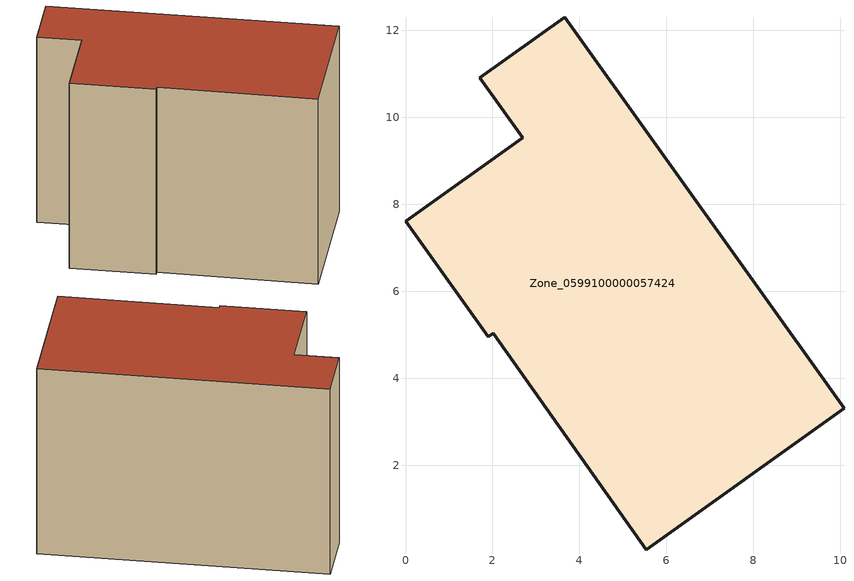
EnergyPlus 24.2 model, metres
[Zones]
Zone_0599100000057424
 floor ground (C_G): 10.08,3.31 5.54,0.06 2.02,5.04 1.9,4.95 0,7.61 2.69,9.53 1.71,10.91 3.66,12.3 z0
 wall outside (C_F): 10.08,3.31 3.66,12.3 1.71,10.91 2.69,9.53 0,7.61 1.9,4.95 2.02,5.04 5.54,0.06 10.08,3.31 z0:7.9
 roof outside (C_R): 5.54,0.06 10.08,3.31 3.66,12.3 1.71,10.91 2.69,9.53 0,7.61 1.9,4.95 2.02,5.04 z7.9
[BUILDING]
Pand.0599100000057424: North Axis=0; Terrain=City; Loads Convergence Tolerance Value=0.04; Temperature Convergence Tolerance Value=0.4; Solar Distribution=FullExterior; Maximum Number of Warmup Days=25; Minimum Number of Warmup Days=1
[Site:Location]
Rotterdam.The.Hague.AP_ZH_NLD Design_Conditions: Latitude=51.96; Longitude=4.45; Time Zone=1; Elevation=-4.5
[SITE:GROUNDTEMPERATURE:BUILDINGSURFACE]
18, 18, 18, 18, 18, 18, 18, 18, 18, 18, 18, 18
[MATERIAL] Thermal Absorptance=0.9; Solar Absorptance=0.7; Visible Absorptance=0.7
Name | Roughness | Thickness | Conductivity | Density | Specific Heat
G.TC.1975-1991 | MediumSmooth | 0.15 | 0.288461 | 540 | 1210
F.TC.1975-1991 | Rough | 0.3 | 0.230769 | 1920 | 840
R.TC.1975-1991 | MediumRough | 0.2 | 0.153846 | 1500 | 1000
[CONSTRUCTION]
C_G: G.TC.1975-1991
C_F: F.TC.1975-1991
C_R: R.TC.1975-1991
[ZONE]
Zone_0599100000057424: Type=1; Multiplier=1; Ceiling Height=Autocalculate; Volume=Autocalculate; Floor Area=autocalculate; Part of Total Floor Area=Yes
[ZONEINFILTRATION:DESIGNFLOWRATE]
Infil_Zone_0599100000057424: Zone or ZoneList or Space or SpaceList=Zone_0599100000057424; Schedule=AlwaysOn; Design Flow Rate Calculation Method=Flow/Area; Flow Rate per Floor Area=0.003; Constant Term Coefficient=1; Temperature Term Coefficient=0; Velocity Term Coefficient=0; Velocity Squared Term Coefficient=0
[HVACTEMPLATE:ZONE:IDEALLOADSAIRSYSTEM]
Zone_0599100000057424: Maximum Heating Supply Air Temperature=50; Minimum Cooling Supply Air Temperature=13; Maximum Heating Supply Air Humidity Ratio=0.0156; Minimum Cooling Supply Air Humidity Ratio=0.0077; Heating Limit=NoLimit; Cooling Limit=NoLimit; Dehumidification Control Type=ConstantSensibleHeatRatio; Cooling Sensible Heat Ratio=0.7; Dehumidification Setpoint=60; Humidification Control Type=None; Humidification Setpoint=30; Outdoor Air Method=None; Outdoor Air Flow Rate per Person=0.00944; Outdoor Air Flow Rate per Zone Floor Area=0; Outdoor Air Flow Rate per Zone=0; Demand Controlled Ventilation Type=None; Outdoor Air Economizer Type=NoEconomizer; Heat Recovery Type=None; Sensible Heat Recovery Effectiveness=0.7; Latent Heat Recovery Effectiveness=0.65
[ZONECONTROL:THERMOSTAT]
ThermostatControl_Zone_0599100000057424: Zone or ZoneList=Zone_0599100000057424; Control Type Schedule=DualSetpointControlType; Control 1=Thermostat_Zone_0599100000057424; Temperature Difference Between Cutout And Setpoint=0
[THERMOSTATSETPOINT:DUALSETPOINT]
Thermostat_Zone_0599100000057424: Heating Setpoint Temperature Schedule=HeatingSetpoint_Zone_0599100000057424; Cooling Setpoint Temperature Schedule=CoolingSetpoint_Zone_0599100000057424
[SCHEDULE:COMPACT]
HeatingSetpoint_Zone_0599100000057424: Through: 12/31, For: AllDays, Until: 24:00, 21
CoolingSetpoint_Zone_0599100000057424: Through: 12/31, For: AllDays, Until: 24:00, 24
DualSetpointControlType: Through: 12/31, For: AllDays, Until: 24:00, 4
AlwaysOn: Through: 12/31, For: AllDays, Until: 24:00, 1
